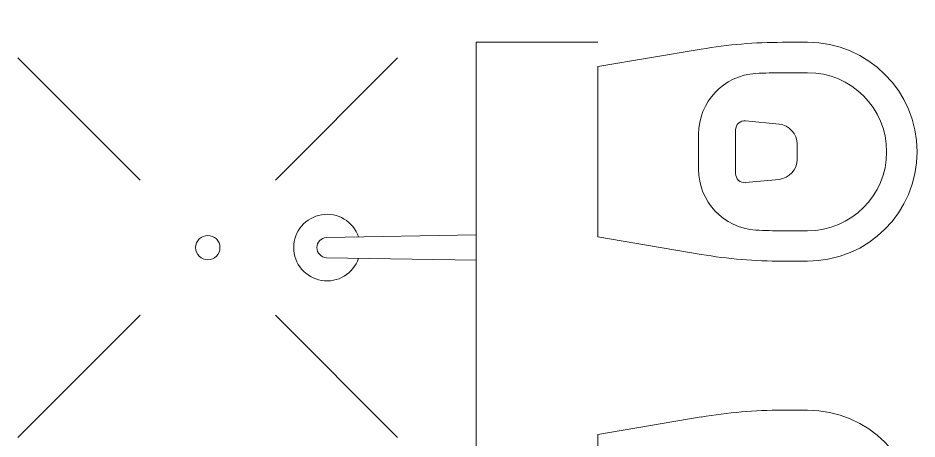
# Model space of a CAD drawing. Header units: millimetres. Extents: x 23218 to 31754, y 14902 to 21214.
# Drawn here: x 26826.7 to 26974.6, y 20371.1 to 20440.3 of the extents above; entities that cross this region are included whole.
import ezdxf

# ---------------------------------------------------------------- set-up
doc = ezdxf.new("R2010")
doc.units = ezdxf.units.MM
doc.layers.get('0').update_dxf_attribs({"lineweight": 18})
doc.layers.add('A-FURN', color=9, linetype='Continuous', lineweight=13)
doc.layers.add('Wall', color=7, linetype='Continuous', lineweight=20)

# ---------------------------------------------------------------- blocks, each defined once
blk = doc.blocks.new('ORR14C226')
for p, q in [((-0.1688, -0.1697), (-0.14, 0)), ((-0.14, 0), (0.14, 0)), ((0, 0), (0, 0)), ((0, 0), (0, 0)), ((0, 0), (0, 0)), ((0, 0), (0, 0)), ((0, 0), (0, 0)), ((0, 0), (0, 0)), ((0, 0), (0, 0)), ((0, 0), (0, 0)), ((0, 0), (0, 0)), ((0, 0), (0, 0)), ((0, 0), (0, 0)), ((0, 0), (0, 0)), ((0, 0), (0, 0)), ((0, 0), (0, 0)), ((0, 0), (0, 0)), ((0, 0), (0, 0)), ((0, 0), (0, 0)), ((0, 0), (0, 0)), ((0, 0), (0, 0)), ((0, 0), (0, 0)), ((0, 0), (0, 0)), ((0, 0), (0, 0)), ((0, 0), (0, 0)), ((0.1688, -0.1697), (0.14, 0)), ((0, 0), (0, 0)), ((0, 0), (0, 0)), ((0, 0), (0, 0)), ((0, 0), (0, 0)), ((0, 0), (0, 0)), ((0, 0), (0, 0)), ((0, 0), (0, 0)), ((0, 0), (0, 0)), ((0, 0), (0, 0)), ((0, 0), (0, 0)), ((0, 0), (0, 0)), ((0, 0), (0, 0)), ((0, 0), (0, 0)), ((0, 0), (0, 0)), ((0, 0), (0, 0)), ((0, 0), (0, 0)), ((0, 0), (0, 0)), ((0, 0), (0, 0)), ((0, 0), (0, 0)), ((0, 0), (0, 0)), ((0, 0), (0, 0)), ((0, 0), (0, 0)), ((0, 0), (0, 0)), ((0, 0), (0, 0)), ((0, 0), (0, 0)), ((0, 0), (0, 0)), ((0, 0), (0, 0)), ((0, 0), (0, 0)), ((-0.0289, -0.1656), (0.0289, -0.1656)), ((-0.0359, -0.2265), (0.0359, -0.2265)), ((-0.0508, -0.243), (-0.0454, -0.298)), ((0.0454, -0.298), (0.0508, -0.243)), ((-0.18, -0.345), (-0.18, -0.3034)), ((-0.13, -0.345), (-0.13, -0.3034)), ((0.13, -0.345), (0.13, -0.3034)), ((0.18, -0.345), (0.18, -0.3034)), ((-0.0125, -0.3278), (0.0125, -0.3278))]:
    blk.add_line(p, q)
for centre, radius, start, end in [((0, 0), 0.0000003, 90, 152.5342), ((0, 0), 0.0000003, 332.5342, 90), ((0, 0), 0.0000003, 332.5342, 90), ((0, 0), 0.0000001, 332.5342, 90), ((0, 0), 0.0000001, 270, 332.5342), ((0, 0), 0.0000001, 270, 332.5342), ((0, 0), 0.0000001, 332.5342, 90), ((0, 0), 0.0000001, 90, 152.5342), ((0, 0), 0.0000001, 90, 152.5342), ((0, 0), 0.0000001, 152.5342, 270), ((0, 0), 0.0000001, 90, 152.5342), ((0, 0), 0.0000001, 0, 90), ((0, 0), 0.0000001, 90, 180), ((0, 0), 0.0000001, 180, 270), ((0, 0), 0.0000001, 270, 0), ((0, 0), 0.0000001, 0, 90), ((0, 0), 0.0000001, 90, 180), ((0, 0), 0.0000003, 152.5342, 270), ((0, 0), 0.0000003, 270, 332.5342), ((0, 0), 0.0000001, 270, 332.5342), ((0, 0), 0.0000001, 332.5342, 90), ((0, 0), 0.0000001, 90, 152.5342), ((0, 0), 0.0000001, 152.5342, 270), ((0, 0), 0.0000001, 332.5342, 90), ((0, 0), 0.0000001, 90, 152.5342), ((0, 0), 0.0000001, 152.5342, 270), ((0, 0), 0.0000001, 180, 270), ((0, 0), 0.0000001, 180, 270), ((0, 0), 0.0000001, 90, 180), ((0, 0), 0.0000001, 0, 90), ((0, 0), 0.0000001, 270, 0), ((0, 0), 0.0000001, 180, 270), ((0, 0), 0.0000001, 90, 180), ((0, 0), 0.0000001, 270, 0), ((0, 0), 0.0000001, 360, 90), ((0, 0), 0.0000001, 270, 360), ((0, 0), 0.0000001, 180, 270), ((0, 0), 0.0000001, 90, 180), ((-0.02, -0.28), 0.2, 0, 0), ((0.62, -0.3034), 0.8, 170.3823, 180), ((-0.0289, -0.2656), 0.1, 90, 176.6666), ((0.0289, -0.2656), 0.1, 3.3334, 90), ((-0.62, -0.3034), 0.8, 0, 9.6177), ((-0.0359, -0.2415), 0.015, 90, 185.638), ((0.0359, -0.2415), 0.015, 354.362, 90), ((0.62, -0.3034), 0.75, 176.6666, 180), ((-0.62, -0.3034), 0.75, 0, 3.3334), ((-0.0125, -0.2948), 0.033, 185.638, 270), ((0.0125, -0.2948), 0.033, 270, 354.362), ((0, -0.345), 0.18, 180, 0), ((0, -0.345), 0.13, 180, 0)]:
    blk.add_arc(centre, radius, start, end)

msp = doc.modelspace()

# ---------------------------------------------------------------- linework, layer by layer
at = {"layer": 'A-FURN'}
for p, q in [((26826.72, 20433.8), (26846.84, 20413.69)), ((26889.17, 20433.8), (26869.06, 20413.69)), ((26902.11, 20404.66), (26877.47, 20404.25)), ((26902.11, 20400.49), (26877.47, 20400.91)), ((26826.72, 20371.35), (26846.84, 20391.47)), ((26869.06, 20391.47), (26889.17, 20371.35)), ((26956.61, 20375.84), (26952.44, 20375.84)), ((26939.08, 20374.72), (26922.11, 20371.84)), ((26922.11, 20371.84), (26922.11, 20343.84))]:
    msp.add_line(p, q, dxfattribs=at)
msp.add_circle((26857.95, 20402.58), 2, dxfattribs=at)
for centre, radius, start, end in [((26877.56, 20402.58), 5.48, 18.7094, 341.2906), ((26877.56, 20402.58), 1.67, 92.8454, 267.1546), ((26950.11, 20359.84), 20, 270, 270), ((26952.44, 20295.84), 80, 90, 99.6177), ((26956.61, 20357.84), 18, 270, 90)]:
    msp.add_arc(centre, radius, start, end, dxfattribs=at)
at = {"layer": 'Wall'}
for p, q in [((26902.11, 20130.34), (26902.11, 20436.34)), ((26902.11, 20436.34), (26922.11, 20436.34))]:
    msp.add_line(p, q, dxfattribs=at)

# ---------------------------------------------------------------- block references
at = {"layer": 'A-FURN', "xscale": -100, "yscale": 100, "zscale": 100, "rotation": 90}
msp.add_blockref('ORR14C226', (26922.11, 20418.34), dxfattribs=at)

doc.saveas('drawing.dxf')
